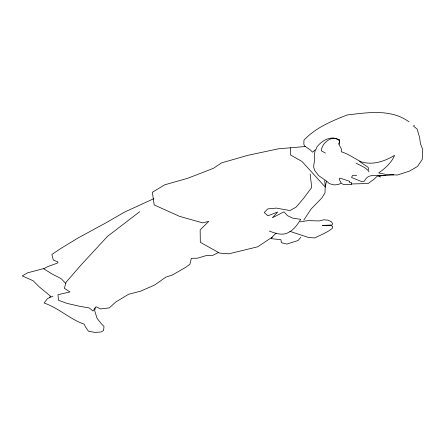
<?xml version="1.0" encoding="UTF-8"?>
<svg xmlns="http://www.w3.org/2000/svg" width="445" height="445" viewBox="0 0 445 445"><rect width="100%" height="100%" fill="white"/><g stroke="black" fill="none" stroke-linecap="round" stroke-linejoin="round"><path stroke-width="0.67" d="M95.152 307.912L94.702 310.738L97.01 318.231L101.071 323.471L104.013 326.469L103.557 330.546L101.054 331.987L94.924 332.426L88.533 331.258L85.546 326.997L84.166 324.183C69.748 319.126 58.506 307.884 44.15 303.039L47.465 298.601L52.927 296.181M326.469 181.21L325.161 187.529L325.017 192.874L321.874 197.93L311.166 208.944L303.813 220.041M315.221 150.299L314.315 154.638L314.76 158.147L313.625 166.742L314.598 170.357L318.659 175.603L326.602 181.132L329.372 183.663L334.423 184.931L338.623 184.469L340.686 183.284M339.752 178.401L339.307 179.591L341.309 183.284L343.184 184.369L351.455 184.592L351.461 182.489L349.447 182.411L349.764 181.299L339.935 178.145M338.434 144.352L339.696 141.465L337.955 139.374C330.029 135.625 322.124 140.592 317.107 146.689L316.161 149.036L312.579 152.184L310.393 150.037L304.719 146.038L303.829 144.23L303.974 140.175C315.622 127.626 331.547 121.179 347.078 114.982C367.453 112.568 391.394 108.686 409.033 121.891M300.787 237.307L298.139 240.484L286.864 244.088L281.368 242.714L280.929 239.721L271.228 238.659L272.618 236.568L276.178 233.152M414.351 125.329L413.45 126.052L417.16 129.122L419.646 137.644L420.436 143.685L422.75 149.57L422.238 159.405L417.532 166.452L409.383 171.141L397.346 175.035L385.593 174.379L378.706 172.933C385.181 168.327 391.489 162.842 394.57 155.338C384.541 161.452 372.565 165.507 360.934 161.713C354.32 158.398 348.452 153.909 341.237 151.762L341.376 148.953L339.329 145.076L339.696 139.658L333.261 138.106C327.086 139.441 322.08 144.414 321.212 150.666L325.406 153.097M139.652 211.725L107.501 236.378L80.795 265.276L66.099 282.247L64.341 288.316L69.971 291.931L57.939 294.74L58.551 300.314L66.995 303.39L79.822 306.316L89.206 307.923L92.955 311.022L95.959 306.766L100.609 308.936L109.37 307.857L115.644 302.083L128.488 294.317L140.57 291.18L154.665 285.017L165.813 277.152L172.571 274.91L185.548 267.434L189.937 264.185L191.378 258.3L197.463 258.2L206.541 255.497L212.488 255.525L218.451 252.482M49.478 297.238L50.736 296.359L39.127 286.747L33.058 280.706L22.25 275.894L27.579 272.829L43.91 268.519M272.223 237.163L257.755 246.78L228.902 253.806L219.513 253.077L200.311 242.325L200.155 229.937L208.8 221.349L202.72 222.889L179.524 216.348L154.198 204.945L152.346 192.296L164.745 184.792L187.606 178.328L213.422 168.305L221.571 162.887L247.876 155.316L278.292 148.83L305.387 146.505M153.898 198.62L124.767 211.998L105.515 223.084L78.214 237.886L60.665 248.56L51.893 254.49L53.311 260.014L58.134 262.083L57.194 263.195L47.799 266.594L43.727 268.786L52.165 274.031L61.232 278.709L65.76 283.426M385.771 175.363C378.272 176.726 368.621 172.098 364.294 181.232L361.212 181.41L351.65 177.533L352.279 175.725L355.099 175.185L356.662 175.731M393.819 174.835L377.316 176.103L373.867 179.329L368.226 183.507L351.455 183.974M300.052 221.844L308.196 220.614L319.148 220.954L323.665 219.797L328.048 220.158L331.353 221.71L332.599 223.674L331.97 224.964L328.705 225.404L322.447 225.398L330.095 225.12L332.593 226.41L332.276 228.396L328.649 231.005L323.815 233.631L314.732 237.936L308.607 237.496L289.84 231.339M269.186 230.966C274.721 233.124 280.862 235.466 286.752 233.325C293.099 230.755 297.343 225.064 300.686 219.318L292.682 218.15L287.414 215.619L283.977 211.82L272.385 217.777L277.674 211.998L267.962 215.786L264.213 212.532L267.712 208.916L276.295 208.099L289.929 210.557L296.147 207.131L303.546 198.387L311.7 187.545L310.165 173.995M378.567 175.897L380.625 177.088M356.061 163.081C360.522 165.84 366.046 167.153 369.055 171.837M359.504 161.457L368.121 167.32L368.699 170.035M324.728 180.559L325.295 187.095L302.055 161.496L290.529 154.982L290.485 147.785"/></g></svg>
